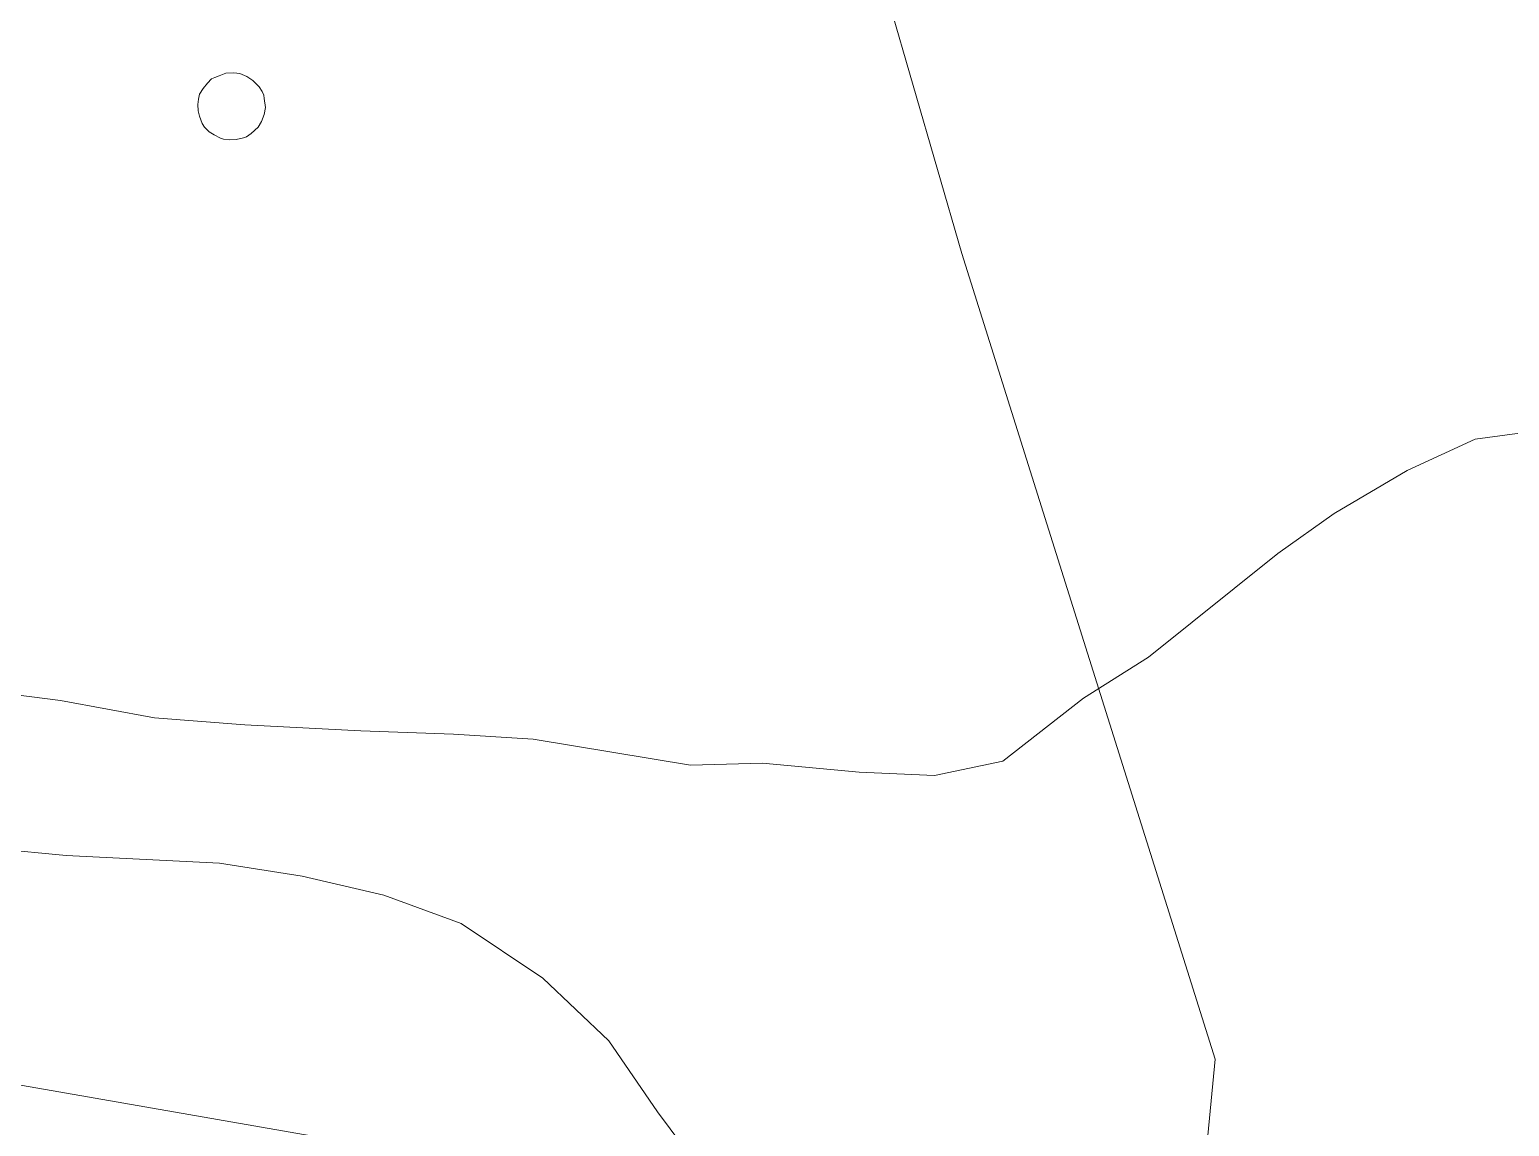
# Model space of a CAD drawing. Header units: millimetres. Extents: x 348 to 2201, y 118 to 1049.
# Drawn here: x 827.58 to 849.5, y 557.77 to 574.02 of the extents above; entities that cross this region are included whole.
import ezdxf

# ---------------------------------------------------------------- set-up
doc = ezdxf.new("R2010")
doc.units = ezdxf.units.MM
for name, color, linetype, lineweight in [('206_MURO_E_MURO_ARRIMO', 7, 'Continuous', 18), ('216_EDIF_NOTAVEL', 2, 'Continuous', 18), ('604_CURVA_INTERM', 7, 'Continuous', 18), ('606_PTO_COTADO', 9, 'Continuous', 18)]:
    doc.layers.add(name, color=color, linetype=linetype, lineweight=lineweight)

# ---------------------------------------------------------------- blocks, each defined once
blk = doc.blocks.new('SP09')
at = {"color": 0, "linetype": 'Continuous'}
blk.add_lwpolyline([(-0.028, -0.515), (-0.138, -0.495), (-0.238, -0.465), (-0.308, -0.425), (-0.348, -0.395), (-0.418, -0.315), (-0.468, -0.245), (-0.508, -0.155), (-0.518, -0.095), (-0.518, 0.025), (-0.508, 0.105), (-0.478, 0.195), (-0.438, 0.265), (-0.398, 0.325), (-0.318, 0.385), (-0.228, 0.435), (-0.148, 0.475), (-0.098, 0.475), (-0.028, 0.475), (0.082, 0.475), (0.192, 0.435), (0.272, 0.395), (0.352, 0.315), (0.412, 0.225), (0.462, 0.105), (0.482, 0.025), (0.482, -0.035), (0.472, -0.085), (0.442, -0.215), (0.382, -0.305), (0.312, -0.385), (0.232, -0.445), (0.102, -0.495), (0.022, -0.515)], close=True, dxfattribs=at)

msp = doc.modelspace()

# ---------------------------------------------------------------- linework, layer by layer
at = {"layer": '206_MURO_E_MURO_ARRIMO'}
msp.add_lwpolyline([(773.614, 583.452), (778.9, 582.728), (802.191, 580.758), (836.069, 580.621), (837.391, 580.24), (838.107, 579.842), (838.634, 579.36), (839.013, 578.783), (839.947, 575.684), (841.391, 570.702), (845.142, 558.77), (843.764, 544.441)], dxfattribs=at)
at = {"layer": '216_EDIF_NOTAVEL'}
msp.add_lwpolyline([(810.053, 559.824), (807.547, 542.781), (836.352, 538.342), (839.143, 556.348), (822.662, 559.221), (823.596, 564.742), (815.703, 565.953), (814.834, 560.316), (810.199, 560.818)], close=True, dxfattribs=at)
at = {"layer": '604_CURVA_INTERM', "flags": 128}
for points, elevation in [([(826.683, 564.256), (828.04, 564.083), (829.436, 563.823), (830.773, 563.722), (832.492, 563.631), (833.863, 563.584), (835.042, 563.51), (837.371, 563.122), (838.437, 563.156), (839.867, 563.023), (840.986, 562.973), (841.995, 563.185), (843.193, 564.119), (844.151, 564.725), (846.067, 566.259), (846.901, 566.853), (847.985, 567.487), (848.992, 567.95), (850.053, 568.098)], 726), ([(827.092, 561.885), (828.124, 561.785), (830.399, 561.674), (831.621, 561.479), (832.829, 561.198), (833.976, 560.781), (835.186, 559.972), (836.16, 559.042), (836.884, 557.992), (837.649, 556.962)], 727)]:
    msp.add_lwpolyline(points, dxfattribs=dict(at, elevation=elevation))

# ---------------------------------------------------------------- block references
at = {"layer": '606_PTO_COTADO', "rotation": 21.41522089134761}
msp.add_blockref('SP09', (830.59, 572.903, 725.43), dxfattribs=at)

doc.saveas('drawing.dxf')
